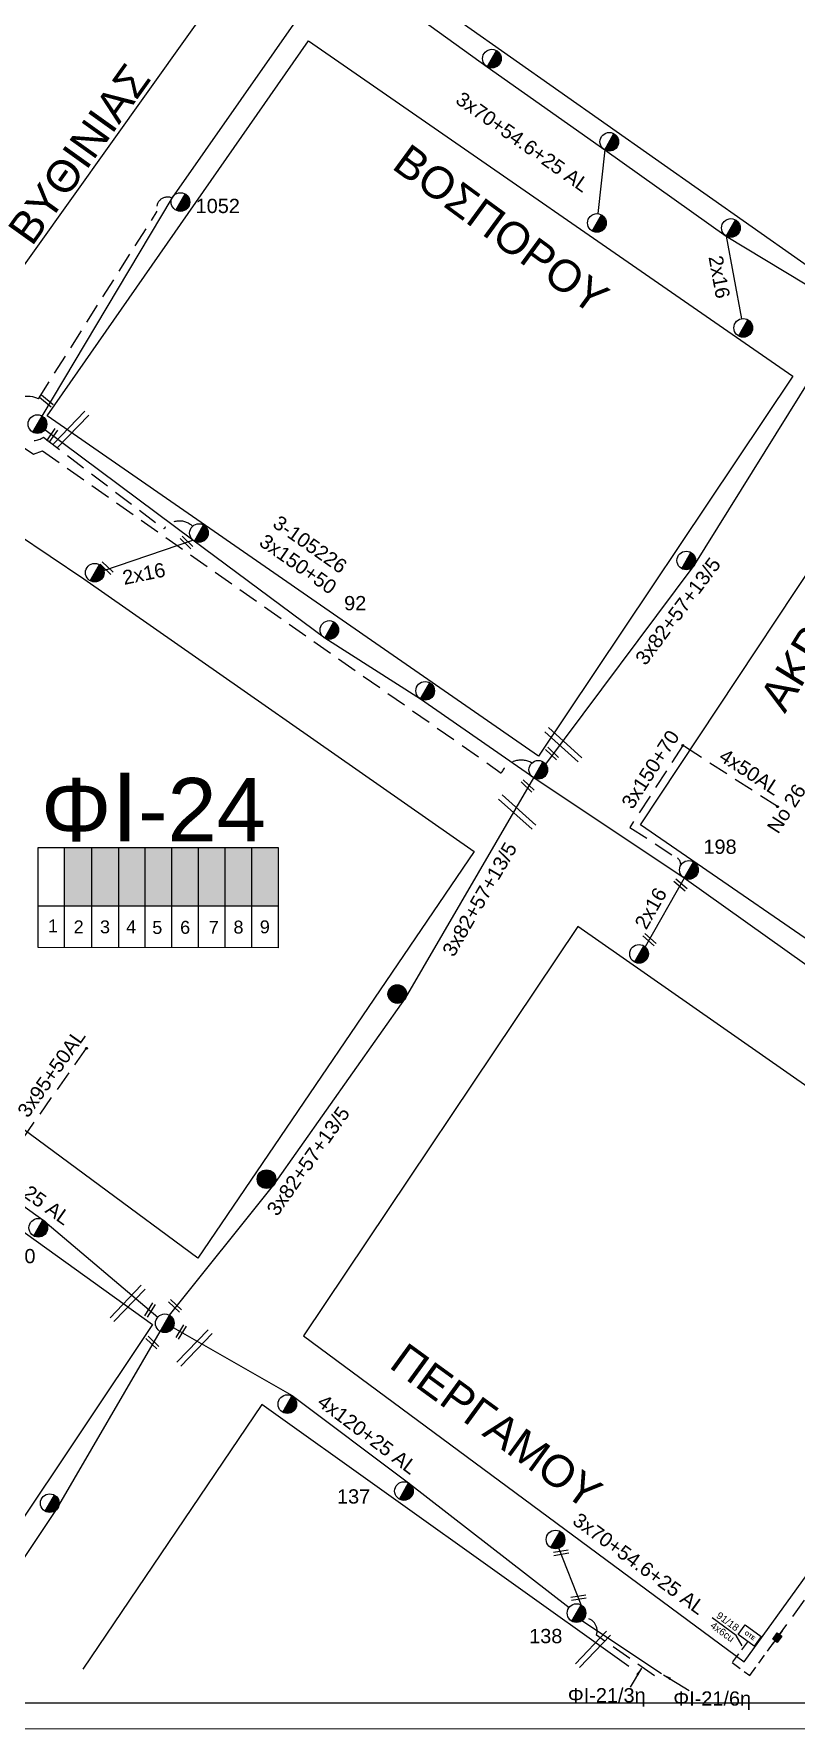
# Model space of a CAD drawing. Header units: millimetres. Extents: x 864 to 3062, y 833 to 2619.
# Drawn here: x 1838.8 to 1935.2, y 841.5 to 1055.7 of the extents above; entities that cross this region are included whole.
import ezdxf
from ezdxf.enums import TextEntityAlignment as Align

# ---------------------------------------------------------------- set-up
doc = ezdxf.new("R2010")
doc.units = ezdxf.units.MM
doc.linetypes.add('DASHED', pattern=[19.05, 12.7, -6.35])
for name, color, linetype, lineweight in [('2x16', 7, 'Continuous', 30), ('3x150+50', 7, 'Continuous', 30), ('3x150+70', 7, 'Continuous', 30), ('3x70+54.6+25 AL', 7, 'SYN_LINE', 30), ('3x82+57+13_5', 7, 'Continuous', 30), ('3x95+50AL', 7, 'Continuous', 30), ('4x120+25 AL', 7, 'SYN_LINE', 30), ('4x50+16AL', 7, 'Continuous', 30), ('4x50AL', 7, 'Continuous', 30), ('text διευθύνσεων', 250, 'Continuous', 30), ('Υπόβαθρο ΔΕΗ', 7, 'Continuous', 30)]:
    doc.layers.add(name, color=color, linetype=linetype, lineweight=lineweight)
for name, color, linetype in [('Link Box 2 Διευθύνσεων', 7, 'Continuous'), ('Pillar OTE', 7, 'Continuous'), ('TEXT ΚΑΛΩΔΙΩΝ', 7, 'Continuous'), ('Άγνωστα', 7, 'Continuous'), ('ΑΓΝΩΣΤΟ ΥΠΟΓΕΙΟ ΚΑΛΩΔΙΟ', 7, 'DASHED'), ('Επιγραφές - Σχήματα', 7, 'Continuous'), ('Καλώδια ΧΤ   3x150AL+50CU', 7, 'DASHED'), ('Καλώδια ΧΤ   3x150AL+50XLPE', 7, 'DASHED'), ('Μηχανική τομή', 7, 'Continuous'), ('Στύλος Ξύλινος', 7, 'Continuous'), ('Στύλος Ξύλινος @ 1', 7, 'Continuous'), ('Στύλος ΦΜ', 7, 'Continuous'), ('Στύλος ΦΜ @ 1', 7, 'Continuous'), ('Συνδέσεις', 7, 'Continuous'), ('Τομή', 7, 'Continuous'), ('Υπόγεια καλώδια Παροχών ΧΤ   4x50AL', 7, 'DASHED'), ('Υπόγεια καλώδια Παροχών ΧΤ   4x6', 7, 'DASHED')]:
    doc.layers.add(name, color=color, linetype=linetype)
doc.styles.add('arial', font='arial.ttf')
doc.styles.get("Standard").update_dxf_attribs({"font": 'arial.ttf'})
doc.linetypes.add('SYN_LINE', pattern='A,0.5,-0.0001,["/\\/\\/\\/",Standard,S=0.1,R=0,X=0,Y=-0.05],-0.25', length=0.7501)
doc.dimstyles.new('ISO-25', dxfattribs={"dimtxt": 2.5, "dimasz": 2.5, "dimexe": 1.25, "dimexo": 0.625, "dimtad": 1, "dimtxsty": 'Standard', "dimcen": 2.5, "dimadec": 0, "dimazin": 0, "dimtfac": 1, "dimtmove": 0, "dimatfit": 3, "dimfxl": 1, "dimarcsym": 0})

# ---------------------------------------------------------------- blocks, each defined once
blk = doc.blocks.new('ΥΠΑΡΧΩΝ ΤΣΙΜΕΝΤΕΝΙΟΣ ΣΤΥΛΟΣ')
at = {"layer": 'Στύλος ΦΜ'}
blk.add_hatch(color=7, dxfattribs=at).paths.add_polyline_path([(-1.29, -2.28, 0.574793), (2.62, 0, 0.268822), (1.3, 2.27)])
at = {"layer": 'Στύλος ΦΜ', "color": 7}
blk.add_line((-1.29, -2.28), (1.3, 2.27), dxfattribs=at)
blk.add_circle((0, 0), 2.62, dxfattribs=at)
at = {"layer": 'Στύλος ΦΜ', "flags": 4}
for tag, p in [('ΑΡΙΘΜΟΣ', (-4.68, 8.05)), ('ΤΥΠΟΣ', (-4.91, 3.03))]:
    blk.add_attdef(tag, p, '', height=4, dxfattribs=at)
blk = doc.blocks.new('ΥΠΑΡΧΩΝ ΞΥΛΙΝΟΣ ΣΤΥΛΟΣ')
at = {"layer": 'Στύλος Ξύλινος'}
h = blk.add_hatch(color=7, dxfattribs=at)
h.paths.add_polyline_path([(-2.62, 0, 0.270008), (-1.29, -2.28), (1.3, 2.27, 0.576266)])
h.paths.add_polyline_path([(-1.29, -2.28, 0.574793), (2.62, 0, 0.268822), (1.3, 2.27)])
at = {"layer": 'Στύλος Ξύλινος', "color": 7}
blk.add_line((-1.29, -2.28), (1.3, 2.27), dxfattribs=at)
blk.add_circle((0, 0), 2.62, dxfattribs=at)
at = {"layer": 'Στύλος Ξύλινος', "flags": 4}
for tag, p in [('ΑΡΙΘΜΟΣ', (-4.91, 8.6)), ('ΤΥΠΟΣ', (-4.85, 3.39))]:
    blk.add_attdef(tag, p, '', height=4, dxfattribs=at)
blk = doc.blocks.new('ΜΗΧΑΝΙΚΗ ΤΟΜΗ')
at = {"layer": 'Μηχανική τομή', "ltscale": 40}
for p, q in [((-1.89, 0.78), (5.69, 0.78)), ((-1.89, -0.77), (5.69, -0.77))]:
    blk.add_line(p, q, dxfattribs=at)
blk = doc.blocks.new('ΤΟΜΗ')
at = {"layer": 'Τομή', "ltscale": 40}
for p, q in [((-5.68, 0), (17.06, 0)), ((-5.68, -2.77), (17.06, -2.77))]:
    blk.add_line(p, q, dxfattribs=at)
blk = doc.blocks.new('_ΣΥΝΔΕΣΗ')
at = {"layer": 'Συνδέσεις', "linetype": 'SYN_LINE', "ltscale": 40}
blk.add_hatch(color=256, dxfattribs=at).paths.add_polyline_path([(0.5, -0.01, 1), (-0.5, -0.01, 1)])
at = {"layer": 'Συνδέσεις'}
blk.add_circle((0, -0.01), 0.5, dxfattribs=at)
blk = doc.blocks.new('PILLAR ΟΤΕ')
at = {"layer": 'Pillar OTE', "ltscale": 40}
blk.add_lwpolyline([(-3.31, 2.02), (3.39, 2.02), (3.39, -1.99), (-3.31, -1.99)], close=True, dxfattribs=at)
at = {"layer": 'Pillar OTE', "insert": (-1.81, 0.71), "char_height": 1.3575, "width": 109.961, "attachment_point": 1}
blk.add_mtext('{\\fArial|b1|i0|c161|p34;OTE}', dxfattribs=at)
blk = doc.blocks.new('LINK BOX 2 ΑΝΑΧΩΡΗΣΕΩΝ')
at = {"layer": 'Link Box 2 Διευθύνσεων', "ltscale": 40}
blk.add_hatch(color=256, dxfattribs=at).paths.add_polyline_path([(-2.02, 1.29), (-2.02, -1.45), (1.89, -1.45), (1.89, 1.29)])
for p, q in [((-2.02, -0.08), (-4.26, -0.08)), ((4.12, -0.08), (1.89, -0.08))]:
    blk.add_line(p, q, dxfattribs=at)
blk.add_lwpolyline([(-2.02, -1.45), (-2.02, 1.29), (1.89, 1.29), (1.89, -1.45)], close=True, dxfattribs=at)

msp = doc.modelspace()

# ---------------------------------------------------------------- hatches: boundary and pattern name
at = {"layer": 'Καλώδια ΧΤ   3x150AL+50CU', "linetype": 'DASHED', "lineweight": -3, "ltscale": 0.2}
h = msp.add_hatch(color=173, dxfattribs=at)
h.dxf.hatch_style = 1
h.paths.add_polyline_path([(1846.14, 952.91), (1842.7, 952.91), (1842.7, 945.55), (1846.14, 945.55)])
h = msp.add_hatch(color=1, dxfattribs=at)
h.dxf.hatch_style = 1
h.paths.add_polyline_path([(1846.14, 945.55), (1849.58, 945.54), (1849.58, 952.91), (1846.14, 952.91)])
h = msp.add_hatch(color=30, dxfattribs=at)
h.dxf.hatch_style = 1
h.paths.add_polyline_path([(1852.88, 952.91), (1849.58, 952.91), (1849.58, 945.54), (1852.88, 945.54)])
h = msp.add_hatch(color=2, dxfattribs=at)
h.dxf.hatch_style = 1
h.paths.add_polyline_path([(1856.18, 952.91), (1852.88, 952.91), (1852.88, 945.54), (1856.18, 945.54)])
h = msp.add_hatch(color=5, dxfattribs=at)
h.dxf.hatch_style = 1
h.paths.add_polyline_path([(1859.56, 952.9), (1856.27, 952.9), (1856.27, 945.54), (1859.56, 945.53)])
h = msp.add_hatch(color=27, dxfattribs=at)
h.dxf.hatch_style = 1
h.paths.add_polyline_path([(1862.9, 952.9), (1859.6, 952.9), (1859.6, 945.53), (1862.9, 945.53)])
h = msp.add_hatch(color=62, dxfattribs=at)
h.dxf.hatch_style = 1
h.paths.add_polyline_path([(1866.29, 952.9), (1862.99, 952.9), (1862.99, 945.53), (1866.29, 945.53)])
h = msp.add_hatch(color=6, dxfattribs=at)
h.dxf.hatch_style = 1
h.paths.add_polyline_path([(1869.61, 952.89), (1866.31, 952.89), (1866.31, 945.53), (1869.61, 945.52)])

# ---------------------------------------------------------------- linework, layer by layer
at = {"layer": '2x16', "color": 2, "linetype": 'Continuous', "lineweight": -3, "ltscale": 0.2}
for points in [[(1910.99, 1041.05), (1910.13, 1032.99)], [(1926.36, 1030.15), (1928.29, 1019.7)]]:
    msp.add_lwpolyline(points, dxfattribs=at)
at = {"layer": '2x16', "color": 30, "linetype": 'Continuous', "lineweight": -3, "ltscale": 0.2}
msp.add_lwpolyline([(1847.67, 987.92), (1858.93, 991.75)], dxfattribs=at)
at = {"layer": '2x16', "color": 62, "lineweight": -3, "ltscale": 0.2}
msp.add_lwpolyline([(1921.05, 949.05), (1916.1, 940.36)], dxfattribs=at)
at = {"layer": '3x150+50', "color": 62, "linetype": 'DASHED', "lineweight": -3, "ltscale": 0.2}
msp.add_lwpolyline([(1830.71, 1008.17), (1838.78, 1002.6), (1839.93, 1003.01), (1897.92, 962.32, -0.43959), (1901.79, 963.6, 54.52435)], format="xyb", dxfattribs=at)
at = {"layer": '3x150+70', "color": 2, "linetype": 'DASHED', "lineweight": -3, "ltscale": 0.2}
msp.add_lwpolyline([(1817.4, 964.53), (1808.59, 970.72), (1834.59, 1007.82, -0.393556), (1839.41, 1009.61), (1854.41, 1033.28, -0.645572), (1856.3, 1034.96)], format="xyb", dxfattribs=at)
at = {"layer": '3x150+70', "color": 30, "linetype": 'DASHED', "lineweight": -3, "ltscale": 0.2}
msp.add_lwpolyline([(1818.73, 966.43), (1811.55, 971.46), (1836.02, 1006.37, 0.514019), (1840.05, 1004.73), (1855.28, 993.17, -0.452736), (1858.89, 993.49)], format="xyb", dxfattribs=at)
at = {"layer": '3x150+70', "color": 62, "linetype": 'DASHED', "lineweight": -3, "ltscale": 0.2}
msp.add_lwpolyline([(1920.86, 965.8), (1914.16, 955.45), (1920.19, 951.55, -0.378812), (1920.5, 950.42, -1.897847)], format="xyb", dxfattribs=at)
at = {"layer": '3x70+54.6+25 AL', "color": 2, "linetype": 'SYN_LINE', "lineweight": -3, "ltscale": 15}
msp.add_lwpolyline([(1880.05, 1064.85), (1888, 1057.37), (1896.15, 1051.55), (1910.99, 1041.05), (1926.36, 1030.15), (1941.22, 1021.19)], dxfattribs=at)
at = {"layer": '3x70+54.6+25 AL', "color": 30, "linetype": 'SYN_LINE', "lineweight": -3, "ltscale": 8}
msp.add_lwpolyline([(1908.01, 857.22), (1905.2, 864.39)], dxfattribs=at)
at = {"layer": '3x82+57+13_5', "color": 27, "linetype": 'Continuous', "lineweight": -3, "ltscale": 0.2}
msp.add_lwpolyline([(1903.54, 963.42), (1922.31, 988.55), (1941.65, 1019.56)], dxfattribs=at)
at = {"layer": '3x82+57+13_5', "color": 30, "linetype": 'Continuous', "lineweight": -3, "ltscale": 0.2}
msp.add_lwpolyline([(1902.01, 961.71), (1902.01, 961.71), (1887.71, 971.67), (1875.6, 979.37), (1858.93, 991.75), (1840.2, 1005.66)], dxfattribs=at)
at = {"layer": '3x82+57+13_5', "color": 2, "lineweight": -3, "ltscale": 0.2}
for points in [[(1855.96, 893.82), (1869.17, 910.29), (1885.82, 933.87), (1902.01, 961.71)], [(1827.43, 847.85), (1830.69, 852.84), (1841.7, 869.27), (1854.8, 891.77)]]:
    msp.add_lwpolyline(points, dxfattribs=at)
at = {"layer": '3x82+57+13_5', "color": 62, "linetype": 'Continuous', "lineweight": -3, "ltscale": 0.2}
msp.add_lwpolyline([(1983.98, 907.59), (1964.93, 918.53), (1950.58, 928.52), (1936.56, 938), (1921.05, 949.05), (1902.01, 961.71)], dxfattribs=at)
at = {"layer": '3x95+50AL', "color": 5, "linetype": 'DASHED', "lineweight": -3, "ltscale": 0.2}
msp.add_lwpolyline([(1837.42, 916.12), (1845.47, 927.54)], dxfattribs=at)
at = {"layer": '4x120+25 AL', "color": 5, "linetype": 'SYN_LINE', "lineweight": -3, "ltscale": 15}
msp.add_lwpolyline([(1792.33, 938.27), (1804.33, 931.02), (1821.46, 919.08), (1839.98, 905.89), (1854.48, 893.56)], dxfattribs=at)
at = {"layer": '4x120+25 AL', "color": 30, "linetype": 'SYN_LINE', "lineweight": -3, "ltscale": 15}
for points in [[(1856.43, 892.26), (1871.49, 883.67), (1886.2, 872.63), (1906.49, 856.91)], [(1908.11, 855.24), (1918.16, 848.54)]]:
    msp.add_lwpolyline(points, dxfattribs=at)
at = {"layer": '4x50+16AL', "color": 2, "linetype": 'Continuous', "lineweight": -3, "ltscale": 0.2}
msp.add_lwpolyline([(1839.87, 1007.42), (1856.3, 1034.96), (1877.97, 1065.95)], dxfattribs=at)
at = {"layer": '4x50AL', "color": 62, "linetype": 'DASHED', "lineweight": -3, "ltscale": 0.2}
msp.add_lwpolyline([(1932.83, 958.07), (1920.86, 965.8)], dxfattribs=at)
at = {"layer": 'Pillar OTE', "lineweight": -3, "ltscale": 40}
for points in [[(1839.38, 940.27), (1839.38, 952.91), (1869.71, 952.91), (1869.71, 940.24), (1839.38, 940.27)], [(1842.7, 940.27), (1842.7, 952.91)], [(1846.14, 940.26), (1846.14, 952.91)], [(1849.58, 940.26), (1849.58, 952.91)], [(1852.88, 940.26), (1852.88, 952.91)], [(1856.27, 940.25), (1856.27, 952.91)], [(1859.66, 940.25), (1859.66, 952.91)], [(1863, 940.25), (1863, 952.91)], [(1866.39, 940.24), (1866.39, 952.91)], [(1839.38, 945.55), (1869.71, 945.52)]]:
    msp.add_lwpolyline(points, dxfattribs=at)
at = {"layer": 'ΑΓΝΩΣΤΟ ΥΠΟΓΕΙΟ ΚΑΛΩΔΙΟ', "color": 133, "linetype": 'DASHED', "lineweight": -3, "ltscale": 0.2}
msp.add_lwpolyline([(1917.27, 848.28), (1909.94, 853.39, 0.505495), (1908.43, 855.6, -56.80871)], format="xyb", dxfattribs=at)
at = {"layer": 'Επιγραφές - Σχήματα', "lineweight": -3}
msp.add_lwpolyline([(863.7, 1860.67), (3062.46, 1860.7), (3062.47, 841.56), (863.7, 841.54)], close=True, dxfattribs=at)
at = {"layer": 'Καλώδια ΧΤ   3x150AL+50XLPE', "color": 85, "linetype": 'DASHED', "lineweight": -2, "ltscale": 0.2}
msp.add_lwpolyline([(1932.5, 852.69), (1946.94, 872.39, -0.862834), (1950.04, 876.92)], format="xyb", dxfattribs=at)
at = {"layer": 'Υπόβαθρο ΔΕΗ', "lineweight": -3}
for points in [[(895.62, 1848.12), (2896.63, 1848.12), (2896.63, 844.79), (895.62, 844.79)], [(1913.96, 1113.13), (1974.21, 1070.56), (1941.83, 1022.68), (1880.76, 1065.7)], [(1797.9, 1107.19), (1764.76, 1059.81), (1829.01, 1014.49), (1863.14, 1062.29)], [(1873.55, 1054.82), (1934.78, 1012.47), (1902.64, 964.43), (1840.5, 1007.44)], [(1947.39, 1003.86), (2008.91, 961.82), (1975.25, 914.66), (1915.53, 955.77)], [(1847.14, 910.22), (1797.98, 946.45), (1832.34, 995.46), (1845.13, 986.87), (1894.49, 952.39), (1859.57, 901.02)], [(1966.16, 902.03), (1907.6, 942.93), (1872.91, 891.23), (1928.61, 850.03)], [(1758.26, 890.59), (1791.49, 937.41), (1853.83, 892.63), (1835.97, 865.9), (1822.75, 845.89)]]:
    msp.add_lwpolyline(points, close=True, dxfattribs=at)
msp.add_lwpolyline([(1914.05, 849.45), (1867.63, 882.56), (1845.03, 849.1)], dxfattribs=at)
at = {"layer": 'Υπόγεια καλώδια Παροχών ΧΤ   4x6', "color": 85, "linetype": 'DASHED', "lineweight": -2, "ltscale": 0.1}
msp.add_lwpolyline([(1929.03, 852.58), (1927.08, 849.94), (1929.34, 848.31), (1932.5, 852.69)], dxfattribs=at)

# ---------------------------------------------------------------- block references
at = {"layer": 'Link Box 2 Διευθύνσεων', "xscale": 0.2499999999998457, "yscale": 0.2499999999998457, "zscale": 0.2499999999998457, "rotation": 53.81141800862834}
msp.add_blockref('LINK BOX 2 ΑΝΑΧΩΡΗΣΕΩΝ', (1932.79, 853.11), dxfattribs=at)
at = {"layer": 'Pillar OTE', "xscale": 0.375, "yscale": 0.375, "zscale": 0.375, "rotation": 324}
msp.add_blockref('PILLAR ΟΤΕ', (1929.29, 853.36), dxfattribs=at)
at = {"layer": 'Μηχανική τομή', "lineweight": -3, "xscale": 0.2499999999999463, "yscale": 0.2499999999999463, "zscale": 0.4999999999999997}
for p, rotation in [((1840.77, 1008.99), 139.5187342347292), ((1840.89, 1004.57), 55.14951132084228), ((1858.47, 991.12), 136.4809184825661), ((1848.37, 987.88), 136.4809184825661), ((1904.69, 964.47), 136.4809184825661), ((1901.58, 960.35), 136.4809184825661), ((1920.94, 947.85), 139.5187342347292), ((1917.02, 940.96), 139.5187342347292), ((1853.29, 894.06), 58.68024341874369), ((1857.02, 894.68), 136.4809184825661), ((1854.16, 890.05), 136.4809184825661), ((1857.21, 891.31), 58.68024341874369), ((1905.94, 863.88), 189.8337825389607), ((1908.16, 858.2), 189.8337825389607)]:
    msp.add_blockref('ΜΗΧΑΝΙΚΗ ΤΟΜΗ', p, dxfattribs=dict(at, rotation=rotation))
at = {"layer": 'Στύλος Ξύλινος @ 1', "lineweight": -3, "ltscale": 40, "xscale": 0.4499999999998181, "yscale": 0.4499999999998181, "zscale": 0.4499999999998181}
for p in [(1884.77, 934.4), (1868.24, 911.01)]:
    msp.add_blockref('ΥΠΑΡΧΩΝ ΞΥΛΙΝΟΣ ΣΤΥΛΟΣ', p, dxfattribs=at)
at = {"layer": 'Στύλος ΦΜ @ 1', "lineweight": -3, "ltscale": 40, "xscale": 0.4499999999998181, "yscale": 0.4499999999998181, "zscale": 0.4499999999998181}
for p in [(1896.73, 1052.57), (1911.57, 1042.07), (1910, 1031.81), (1926.94, 1031.18), (1928.5, 1018.55), (1839.28, 1006.4), (1859.7, 992.64), (1921.3, 989.17), (1846.53, 987.63), (1888.29, 972.7), (1902.59, 962.73), (1915.33, 939.47), (1855.38, 892.8), (1870.87, 882.59), (1840.84, 870.08), (1904.77, 865.49)]:
    msp.add_blockref('ΥΠΑΡΧΩΝ ΤΣΙΜΕΝΤΕΝΙΟΣ ΣΤΥΛΟΣ', p, dxfattribs=at)
at = {"layer": 'Στύλος ΦΜ @ 1', "lineweight": -3, "ltscale": 40}
ref = msp.add_blockref('ΥΠΑΡΧΩΝ ΤΣΙΜΕΝΤΕΝΙΟΣ ΣΤΥΛΟΣ', (1857.36, 1034.45), dxfattribs=dict(at, xscale=0.4499999999998446, yscale=0.4499999999998446, zscale=0.4499999999998446))
ref.add_attrib('ΤΥΠΟΣ', '1052', (1859.28, 1033.06), dxfattribs={"layer": 'Στύλος ΦΜ', "height": 1.8, "flags": 4})
ref = msp.add_blockref('ΥΠΑΡΧΩΝ ΤΣΙΜΕΝΤΕΝΙΟΣ ΣΤΥΛΟΣ', (1876.18, 980.39), dxfattribs=dict(at, xscale=0.4499999999998181, yscale=0.4499999999998181, zscale=0.4499999999998181))
ref.add_attrib('ΑΡΙΘΜΟΣ', '92', (1878.05, 982.88), dxfattribs={"layer": 'Στύλος ΦΜ', "height": 1.8, "flags": 4})
ref = msp.add_blockref('ΥΠΑΡΧΩΝ ΤΣΙΜΕΝΤΕΝΙΟΣ ΣΤΥΛΟΣ', (1921.63, 950.08), dxfattribs=dict(at, xscale=0.4499999999997815, yscale=0.4499999999997815, zscale=0.4499999999997815))
ref.add_attrib('ΤΥΠΟΣ', '198', (1923.47, 952.11), dxfattribs={"layer": 'Στύλος ΦΜ', "height": 1.8, "flags": 4})
ref = msp.add_blockref('ΥΠΑΡΧΩΝ ΤΣΙΜΕΝΤΕΝΙΟΣ ΣΤΥΛΟΣ', (1839.39, 904.87), dxfattribs=dict(at, xscale=0.449999999999782, yscale=0.449999999999782, zscale=0.449999999999782))
ref.add_attrib('ΤΥΠΟΣ', '510', (1834.84, 900.39), dxfattribs={"layer": 'Στύλος ΦΜ', "height": 1.8, "flags": 4})
ref = msp.add_blockref('ΥΠΑΡΧΩΝ ΤΣΙΜΕΝΤΕΝΙΟΣ ΣΤΥΛΟΣ', (1885.61, 871.61), dxfattribs=dict(at, xscale=0.449999999999833, yscale=0.449999999999833, zscale=0.449999999999833))
ref.add_attrib('ΤΥΠΟΣ', '137', (1877.15, 870.03), dxfattribs={"layer": 'Στύλος ΦΜ', "height": 1.8, "flags": 4})
ref = msp.add_blockref('ΥΠΑΡΧΩΝ ΤΣΙΜΕΝΤΕΝΙΟΣ ΣΤΥΛΟΣ', (1907.42, 856.19), dxfattribs=dict(at, xscale=0.4499999999997824, yscale=0.4499999999997824, zscale=0.4499999999997824))
ref.add_attrib('ΤΥΠΟΣ', '138', (1901.44, 852.39), dxfattribs={"layer": 'Στύλος ΦΜ', "height": 1.8, "flags": 4})
at = {"layer": 'Συνδέσεις', "lineweight": -3, "xscale": 0.25, "yscale": 0.25, "zscale": 0.25}
for p in [(1920.86, 965.81), (1932.83, 958.07), (1845.47, 927.54)]:
    msp.add_blockref('_ΣΥΝΔΕΣΗ', p, dxfattribs=at)
at = {"layer": 'Τομή', "lineweight": -3, "xscale": 0.2499999999999996, "yscale": 0.2499999999999996, "zscale": 0.2499999999999996}
for p, rotation in [((1842.31, 1004.95), 46.18882059323629), ((1904.93, 967.1), 318.0639498499456), ((1899.1, 958.6), 318.0639498499456), ((1849.44, 894.52), 46.18882059323629), ((1857.9, 888.9), 46.18882059323629), ((1908.28, 850.82), 46.18882059323629)]:
    msp.add_blockref('ΤΟΜΗ', p, dxfattribs=dict(at, rotation=rotation))

# ---------------------------------------------------------------- texts
at = {"lineweight": -3, "ltscale": 30, "char_height": 1.63, "width": 11.2573, "attachment_point": 1}
for s, insert in [('1', (1840.62, 943.83)), ('2', (1843.86, 943.7)), ('3', (1847.19, 943.7)), ('4', (1850.49, 943.7)), ('5', (1853.8, 943.62)), ('6', (1857.32, 943.64)), ('7', (1860.95, 943.64)), ('8', (1864.06, 943.67)), ('9', (1867.39, 943.7))]:
    msp.add_mtext(s, dxfattribs=dict(at, insert=insert))
at = {"layer": 'text διευθύνσεων', "color": 7, "lineweight": -3}
msp.add_text('ΒΥΘΙΝΙΑΣ', height=4, rotation=54.4754, dxfattribs=at).set_placement((1844.54, 1040.54), align=Align.MIDDLE_CENTER)
at = {"layer": 'text διευθύνσεων', "color": 7, "lineweight": -3, "ltscale": 40, "char_height": 4, "width": 94.4586, "attachment_point": 1, "style": 'arial'}
for s, insert, rotation in [('BOΣΠOPOY', (1886.29, 1042.01), 323.7636), ('AKPITΩN', (1930.35, 971.84), 58.3712), ('ΠΕΡΓΑΜΟΥ', (1885.93, 890.54), 323.9675)]:
    msp.add_mtext(s, dxfattribs=dict(at, insert=insert, rotation=rotation))
at = {"layer": 'TEXT ΚΑΛΩΔΙΩΝ', "linetype": 'Continuous', "lineweight": -3, "ltscale": 0.2}
for s, rotation, p in [('3x70+54.6+25 AL', 324.7175, (1900.62, 1042.05)), ('2x16', 280.4347, (1925.48, 1024.99)), ('3x150+50', 324.9669, (1872.23, 988.72)), ('3x82+57+13/5', 53.2548, (1920.24, 982.77)), ('2x16', 11.5376, (1852.74, 987.51)), ('3x150+70', 57.1296, (1916.76, 962.78)), ('4x50AL', 327.1296, (1929.35, 962.46)), ('3x82+57+13/5', 59.8296, (1895.17, 946.37)), ('2x16', 60.3133, (1916.8, 945.23)), ('3x95+50AL', 54.8382, (1841.04, 924.39)), ('3x82+57+13/5', 54.7697, (1873.5, 913.3)), ('4x120+25 AL', 324.5472, (1837.1, 910.15)), ('4x120+25 AL', 323.117, (1881.01, 878.78)), ('3x70+54.6+25 AL', 324, (1915.34, 862.44))]:
    msp.add_text(s, height=1.8, rotation=rotation, dxfattribs=at).set_placement(p, align=Align.MIDDLE_CENTER)
at = {"layer": 'Άγνωστα', "lineweight": -3, "ltscale": 40, "char_height": 1.8, "width": 27.758, "attachment_point": 1, "style": 'arial'}
for s, insert, rotation in [('3-105226', (1869.91, 994.99), 325), ('No 26', (1931.39, 955.49), 57.309)]:
    msp.add_mtext(s, dxfattribs=dict(at, insert=insert, rotation=rotation))
at = {"layer": 'Άγνωστα', "lineweight": -3, "ltscale": 40, "char_height": 1.8, "width": 27.758, "attachment_point": 1, "line_spacing_factor": 3, "style": 'arial'}
for s, insert in [('ΦI-21/3η', (1906.33, 846.71)), ('ΦI-21/6η', (1919.66, 846.3))]:
    msp.add_mtext(s, dxfattribs=dict(at, insert=insert))
at = {"layer": 'Υπόβαθρο ΔΕΗ', "lineweight": -3, "insert": (1839.72, 962.36), "char_height": 8, "width": 84.6573, "attachment_point": 1}
msp.add_mtext('Φ{\\H1.0833x;I}-24', dxfattribs=at)
at = {"layer": 'Υπόγεια καλώδια Παροχών ΧΤ   4x50AL', "color": 7, "ltscale": 0.2, "char_height": 0.9, "attachment_point": 1, "rotation": 324}
for s, insert in [('4x6cu', (1924.78, 855.16)), ('91/18', (1925.54, 856.42))]:
    msp.add_mtext_dynamic_manual_height_columns(s, width=1.8, gutter_width=12.5, heights=[0.118], dxfattribs=dict(at, insert=insert))

# ---------------------------------------------------------------- leaders
at = {"layer": 'Επιγραφές - Σχήματα'}
msp.add_leader([(1928.38, 852.05), (1927.62, 853.34), (1924.56, 855.6)], dimstyle='ISO-25', override={"dimasz": 0.1, "dimgap": 0.625, "dimtad": 0}, dxfattribs=at)
at = {"layer": 'Επιγραφές - Σχήματα', "lineweight": -3, "ltscale": 40}
for points in [[(1915.63, 849.25), (1914.2, 846.85)], [(1918.43, 848.4), (1921.66, 846.42)]]:
    msp.add_leader(points, dimstyle='ISO-25', override={"dimasz": 1, "dimtad": 0}, dxfattribs=at)

doc.saveas('drawing.dxf')
